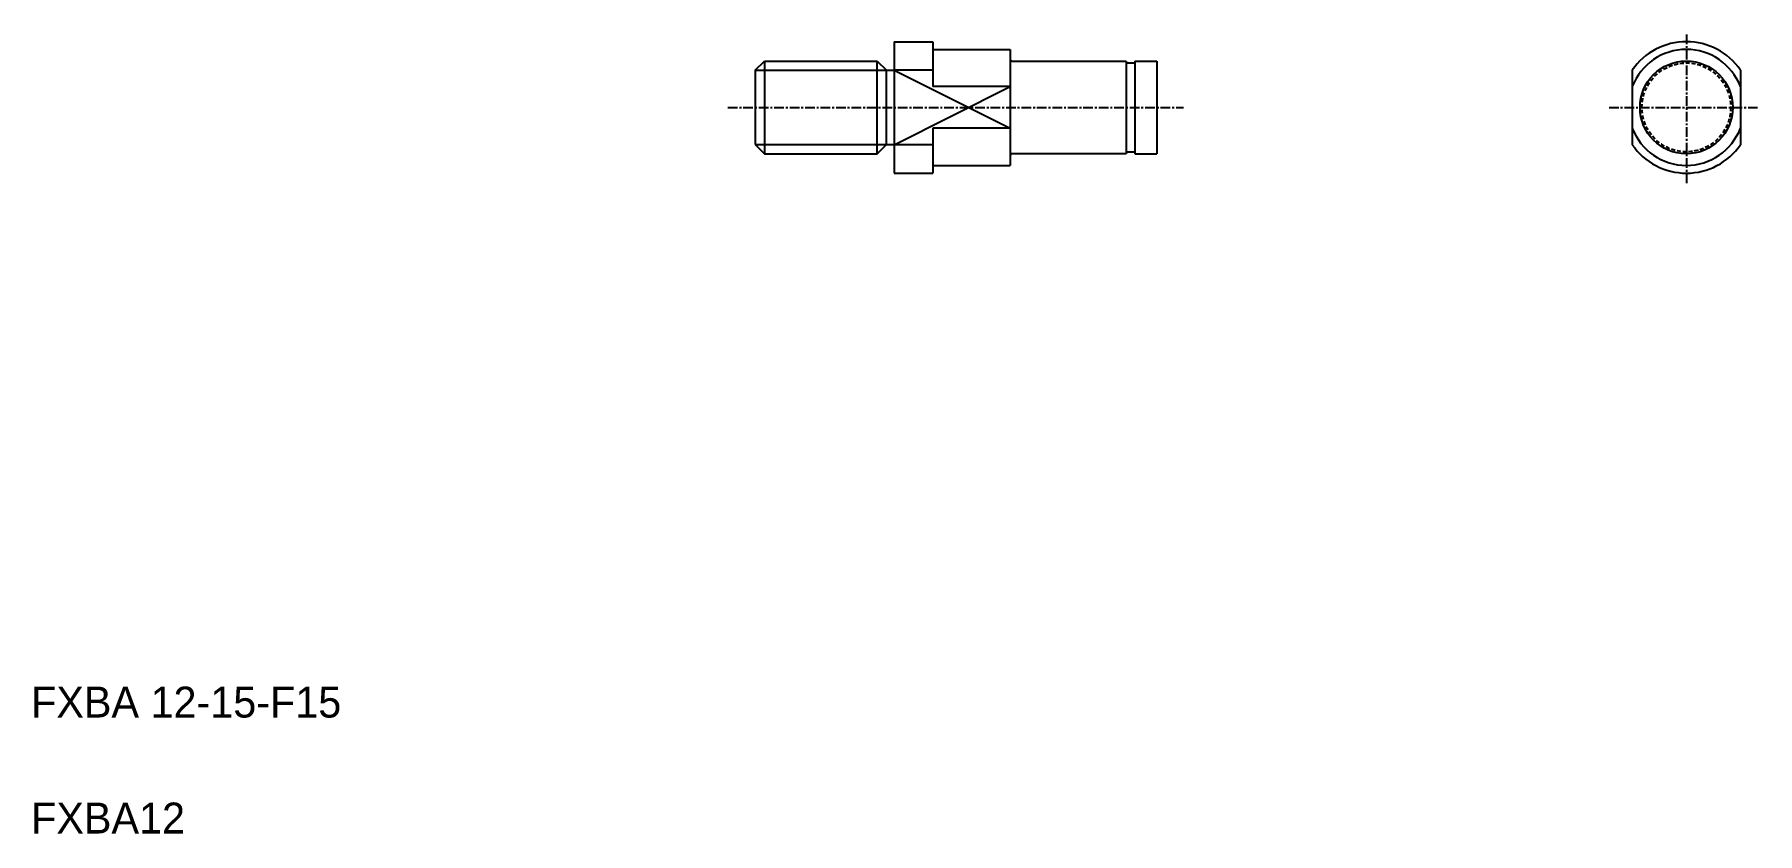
# Model space of a CAD drawing. Extents: x -19 to 204, y 146 to 249.
import ezdxf

# ---------------------------------------------------------------- set-up
doc = ezdxf.new("R2010")
doc.units = 0
doc.linetypes.add('CENTER', pattern=[2, 1.25, -0.25, 0.25, -0.25])
doc.linetypes.add('DASHED', pattern=[0.75, 0.5, -0.25])
doc.layers.get('0').update_dxf_attribs({"linetype": 'CONTINUOUS'})
doc.layers.add('CENTER', color=1, linetype='CENTER')

msp = doc.modelspace()

# ---------------------------------------------------------------- linework, layer by layer
at = {"color": 7, "linetype": 'CONTINUOUS'}
for p, q in [((92.31, 248.41), (92.31, 231.41)), ((92.31, 248.41), (97.31, 248.41)), ((97.31, 248.41), (97.31, 242.6)), ((74.31, 244.71), (75.51, 245.91)), ((75.51, 245.91), (75.51, 233.91)), ((75.51, 245.91), (90.11, 245.91)), ((90.11, 233.91), (90.11, 245.91)), ((90.11, 245.91), (91.31, 244.71)), ((97.31, 247.41), (107.31, 247.41)), ((107.31, 247.41), (107.31, 232.41)), ((107.51, 245.91), (122.31, 245.91)), ((111.21, 245.91), (111.21, 245.91)), ((114.91, 245.91), (114.91, 245.91)), ((122.31, 245.91), (122.31, 233.91)), ((122.31, 245.66), (123.46, 245.66)), ((123.46, 245.91), (123.46, 233.91)), ((123.46, 245.91), (126.31, 245.91)), ((126.31, 245.91), (126.31, 233.91)), ((74.31, 244.71), (74.31, 235.11)), ((91.31, 235.11), (91.31, 244.71)), ((91.31, 244.71), (92.31, 244.71)), ((97.31, 244.73), (92.31, 244.73)), ((187.82, 244.73), (187.82, 235.08)), ((201.82, 244.73), (201.82, 235.08)), ((107.31, 242.6), (97.31, 242.6)), ((107.31, 237.21), (97.31, 237.21)), ((97.31, 237.21), (97.31, 231.41)), ((74.31, 235.11), (75.51, 233.91)), ((90.11, 233.91), (91.31, 235.11)), ((91.31, 235.11), (92.31, 235.11)), ((97.31, 235.08), (92.31, 235.08)), ((122.31, 234.16), (123.46, 234.16)), ((75.51, 233.91), (90.11, 233.91)), ((97.31, 232.41), (107.31, 232.41)), ((122.31, 233.91), (107.51, 233.91)), ((123.46, 233.91), (126.31, 233.91)), ((92.31, 231.41), (97.31, 231.41))]:
    msp.add_line(p, q, dxfattribs=at)
at = {"color": 3, "linetype": 'CONTINUOUS'}
for p, q in [((74.31, 244.71), (91.31, 244.71)), ((92.31, 244.73), (107.31, 237.21)), ((92.31, 235.08), (107.31, 242.6)), ((74.31, 235.11), (91.31, 235.11))]:
    msp.add_line(p, q, dxfattribs=at)
at = {"color": 7, "linetype": 'CONTINUOUS'}
msp.add_circle((194.82, 239.91), 6, dxfattribs=at)
at = {"color": 3, "linetype": 'DASHED'}
msp.add_circle((194.82, 239.91), 5.75, dxfattribs=at)
at = {"color": 7, "linetype": 'CONTINUOUS'}
for centre, radius, start, end in [((194.82, 239.91), 8.5, 34.5603, 145.4397), ((107.52, 246.11), 0.2, 180, 270), ((194.82, 239.91), 7.5, 21.0395, 158.9605), ((194.82, 239.91), 7.5, 201.0395, 338.9605), ((194.82, 239.91), 8.5, 214.5603, 325.4397), ((107.52, 233.71), 0.2, 90, 180)]:
    msp.add_arc(centre, radius, start, end, dxfattribs=at)
at = {"layer": 'CENTER', "color": 1, "linetype": 'CENTER'}
for p, q in [((194.82, 249.35), (194.82, 229.92)), ((70.78, 239.91), (129.75, 239.91)), ((184.81, 239.91), (204.03, 239.91))]:
    msp.add_line(p, q, dxfattribs=at)

# ---------------------------------------------------------------- texts
at = {"color": 7, "linetype": 'CONTINUOUS'}
for s, p in [('FXBA 12-15-F15', (-19.39, 161)), ('FXBA12', (-19.39, 146))]:
    msp.add_text(s, height=4, dxfattribs=at).set_placement(p)

doc.saveas('drawing.dxf')
